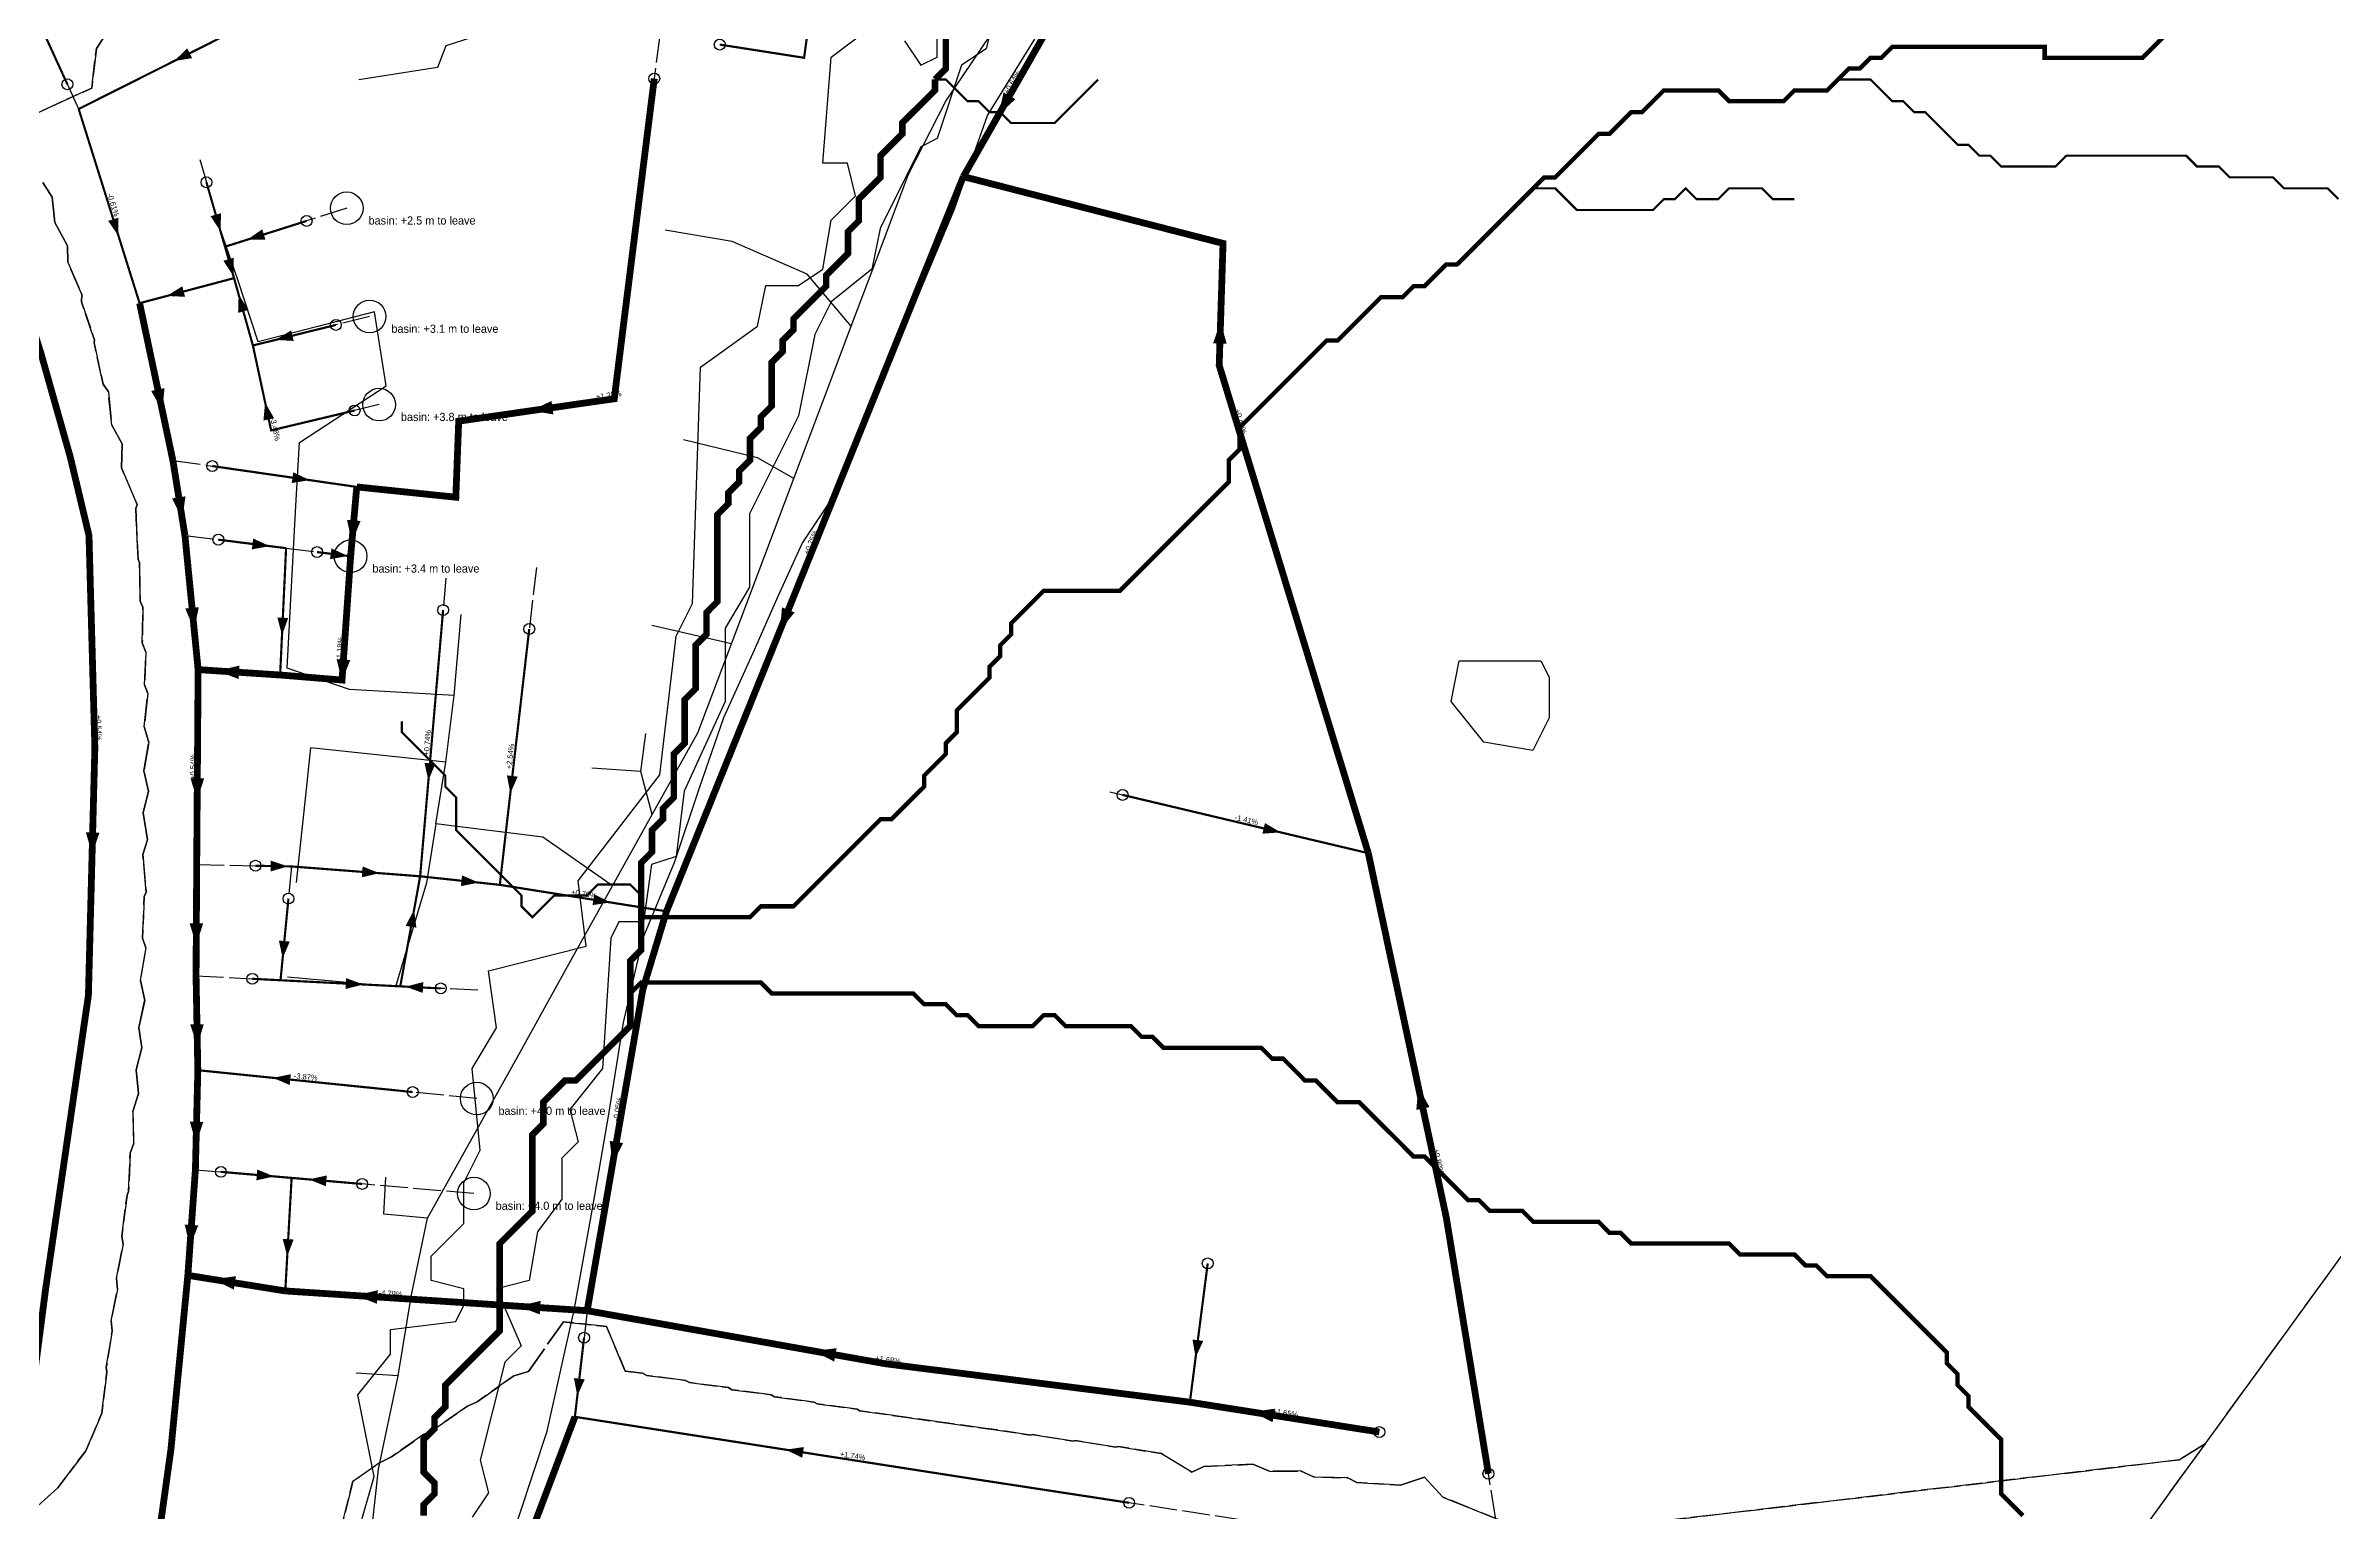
# Model space of a CAD drawing. Header units: metres. Extents: x 442821 to 452274, y 2561971 to 2571293.
# Drawn here: x 450445 to 451287, y 2567762 to 2568301 of the extents above; entities that cross this region are included whole.
import ezdxf
from ezdxf.enums import TextEntityAlignment as Align

# ---------------------------------------------------------------- set-up
doc = ezdxf.new("R2010")
doc.units = ezdxf.units.M
doc.header["$LTSCALE"] = 8
doc.linetypes.add('DASHDOT', pattern=[3.556, 2.54, -0.508, 0, -0.508])
doc.linetypes.add('DASHED', pattern=[1.524, 1.27, -0.254])
for name, color, linetype in [('A_ARROWS', 7, 'Continuous'), ('A_BASINS', 1, 'Continuous'), ('A_BRANCH', 7, 'Continuous'), ('A_BUILT_2006', 252, 'Continuous'), ('A_CATCHMENTS', 7, 'Continuous'), ('A_ENVELOPE', 3, 'Continuous'), ('A_GRADIENT', 8, 'Continuous'), ('A_HEAD_GAP', 8, 'Continuous'), ('A_HEADS', 8, 'Continuous'), ('A_LATERAL', 7, 'Continuous'), ('A_STREAMS', 5, 'Continuous'), ('A_SUBMAIN', 7, 'Continuous'), ('A_WADI', 4, 'Continuous')]:
    doc.layers.add(name, color=color, linetype=linetype)

msp = doc.modelspace()

# ---------------------------------------------------------------- linework, layer by layer
at = {"layer": 'A_ARROWS', "color": 2}
for points in [[(450492.23, 2568295.54), (450497.05, 2568300.2), (450498.84, 2568296.62)], [(450795.44, 2568275.82), (450797.23, 2568284.01), (450801.57, 2568281.53)], [(450471.78, 2568231.24), (450467.96, 2568236.75), (450471.77, 2568237.95)], [(450509.32, 2568232.89), (450505.63, 2568238.49), (450509.47, 2568239.59)], [(450519.13, 2568229.84), (450524.63, 2568233.68), (450525.83, 2568229.87)], [(450514.04, 2568216.48), (450510.35, 2568222.08), (450514.2, 2568223.19)], [(450489.57, 2568209.15), (450495.24, 2568212.73), (450496.27, 2568208.86)], [(450515.96, 2568209.65), (450519.61, 2568204.02), (450515.76, 2568202.94)], [(450529.53, 2568193), (450535.26, 2568196.48), (450536.22, 2568192.6)], [(450877.02, 2568199.67), (450879.27, 2568191.6), (450874.27, 2568191.75)], [(450487.91, 2568166.92), (450483.81, 2568174.23), (450488.7, 2568175.26)], [(450525.69, 2568170.02), (450529, 2568164.18), (450525.08, 2568163.34)], [(450623.42, 2568166.93), (450630.99, 2568170.54), (450631.7, 2568165.6)], [(450542.1, 2568141.41), (450535.48, 2568140.35), (450536.05, 2568144.31)], [(450495.23, 2568127.18), (450491.49, 2568134.68), (450496.43, 2568135.47)], [(450527.42, 2568117.14), (450520.82, 2568115.96), (450521.32, 2568119.93)], [(450557.6, 2568118.63), (450555.81, 2568126.82), (450560.79, 2568126.38)], [(450556.18, 2568113.53), (450549.58, 2568112.34), (450550.08, 2568116.31)], [(450499.61, 2568086.49), (450496.34, 2568094.2), (450501.32, 2568094.69)], [(450715.07, 2568086.28), (450715.75, 2568094.64), (450720.39, 2568092.76)], [(450531.9, 2568084.41), (450530.2, 2568090.9), (450534.2, 2568090.71)], [(450508.13, 2568071.26), (450516.28, 2568073.23), (450515.95, 2568068.25)], [(450553.94, 2568067.45), (450552, 2568075.6), (450556.99, 2568075.26)], [(450585.74, 2568030.89), (450584.29, 2568037.44), (450588.28, 2568037.1)], [(450500.71, 2568023.71), (450498.27, 2568031.72), (450503.27, 2568031.69)], [(450615.87, 2568026.24), (450614.61, 2568032.83), (450618.58, 2568032.37)], [(450899.11, 2568011.87), (450892.42, 2568011.4), (450893.34, 2568015.29)], [(450534.12, 2567999.37), (450527.68, 2567997.49), (450527.76, 2568001.49)], [(450567.78, 2567996.86), (450561.25, 2567995.36), (450561.55, 2567999.35)], [(450604.25, 2567993.4), (450597.68, 2567992.1), (450598.1, 2567996.07)], [(450652.72, 2567986.1), (450646.08, 2567985.13), (450646.71, 2567989.08)], [(450500.37, 2567970.46), (450497.91, 2567978.47), (450502.91, 2567978.44)], [(450580.49, 2567983.47), (450581.32, 2567976.81), (450577.38, 2567977.52)], [(450532.14, 2567965.53), (450530.77, 2567972.09), (450534.75, 2567971.7)], [(450561.77, 2567955.94), (450555.28, 2567954.27), (450555.48, 2567958.26)], [(450577.36, 2567955.14), (450583.85, 2567956.81), (450583.65, 2567952.82)], [(450500.79, 2567933.28), (450498.14, 2567941.23), (450503.13, 2567941.32)], [(450528.58, 2567921.59), (450535.15, 2567922.94), (450534.74, 2567918.96)], [(450949.76, 2567918.15), (450953.88, 2567910.85), (450948.99, 2567909.8)], [(450500.3, 2567897.46), (450497.99, 2567905.52), (450502.99, 2567905.39)], [(450653.5, 2567890.11), (450652.4, 2567898.42), (450657.33, 2567897.57)], [(450529.02, 2567885.34), (450522.47, 2567883.89), (450522.81, 2567887.88)], [(450541.83, 2567884.24), (450548.38, 2567885.69), (450548.04, 2567881.7)], [(450498.04, 2567859.52), (450496.11, 2567867.67), (450501.1, 2567867.32)], [(450533.82, 2567855.86), (450532.18, 2567862.36), (450536.17, 2567862.13)], [(450506.68, 2567847.45), (450514.97, 2567848.66), (450514.18, 2567843.72)], [(450559.01, 2567841.52), (450567.16, 2567843.5), (450566.83, 2567838.51)], [(450618.86, 2567837.6), (450627.01, 2567839.57), (450626.68, 2567834.58)], [(450867.85, 2567818.76), (450866.68, 2567825.36), (450870.65, 2567824.85)], [(450727.5, 2567821.12), (450735.82, 2567822.18), (450734.94, 2567817.26)], [(450888.66, 2567798.7), (450896.96, 2567799.92), (450896.18, 2567794.98)]]:
    msp.add_solid(points, dxfattribs=at)
at = {"layer": 'A_ARROWS', "color": 1}
msp.add_solid([(450462.07, 2568003.83), (450459.78, 2568011.89), (450464.78, 2568011.76)], dxfattribs=at)
at = {"layer": 'A_ARROWS', "color": 3}
for points in [[(450640.5, 2567804.59), (450639.25, 2567811.17), (450643.22, 2567810.71)], [(450717.16, 2567784.83), (450723.79, 2567785.82), (450723.17, 2567781.87)]]:
    msp.add_solid(points, dxfattribs=at)
at = {"layer": 'A_BASINS', "color": 1}
for centre in [(450555.72, 2568241.41), (450564.12, 2568201.6), (450567.62, 2568169.18), (450557.14, 2568113.41), (450603.49, 2567913.97), (450602.46, 2567879.04)]:
    msp.add_circle(centre, 6, dxfattribs=at)
at = {"layer": 'A_BRANCH', "color": 1, "const_width": 0.8}
msp.add_lwpolyline([(450452.98, 2568287), (450396.31, 2568410.9)], dxfattribs=at)
at = {"layer": 'A_BRANCH', "color": 2, "const_width": 0.8}
for points in [[(450692.87, 2568301.6), (450723.88, 2568296.75), (450734.87, 2568377.24)], [(450506.27, 2568146.59), (450559.39, 2568138.92)], [(450508.53, 2568119.52), (450533.41, 2568116.39)], [(450544.8, 2568114.96), (450557.14, 2568113.41)], [(450522.16, 2567999.6), (450535.43, 2567999.34)], [(450534.28, 2567987.53), (450531.36, 2567957.49)], [(450520.99, 2567958.02), (450531.36, 2567957.49)], [(450509.43, 2567887.02), (450535.44, 2567884.79)]]:
    msp.add_lwpolyline(points, dxfattribs=at)
at = {"layer": 'A_BRANCH', "color": 3, "const_width": 0.8}
for points in [[(450642.97, 2567826.01), (450639.61, 2567796.93)], [(450843.38, 2567765.31), (450786.26, 2567774.06), (450738.42, 2567781.52), (450639.61, 2567796.93)]]:
    msp.add_lwpolyline(points, dxfattribs=at)
at = {"layer": 'A_BUILT_2006', "color": 252}
for points in [[(450623.57, 2568311.14), (450592.12, 2568301.13)], [(450776, 2568280.83), (450795.58, 2568309.83)], [(450791.31, 2568275.57), (450810.12, 2568305.81)], [(450592.12, 2568301.13), (450589.04, 2568293.13)], [(450589.04, 2568293.13), (450560.12, 2568288.65)], [(450762.31, 2568254), (450776, 2568280.83)], [(450779.04, 2568240.77), (450791.31, 2568275.57)], [(450751.82, 2568226.06), (450762.31, 2568254)], [(450515.65, 2568215.05), (450507.94, 2568237.39)], [(450766.29, 2568210.45), (450779.04, 2568240.77)], [(450697.48, 2568229.16), (450672.84, 2568233.37)], [(450724.97, 2568217.15), (450697.48, 2568229.16)], [(450741.23, 2568197.99), (450751.82, 2568226.06)], [(450523.15, 2568192.25), (450515.65, 2568215.05)], [(450741.23, 2568197.99), (450724.97, 2568217.15)], [(450749.87, 2568171.39), (450766.29, 2568210.45)], [(450544.55, 2568197.8), (450523.15, 2568192.25)], [(450565.96, 2568203.36), (450544.55, 2568197.8)], [(450570.23, 2568176.09), (450565.96, 2568203.36)], [(450730.64, 2568169.92), (450741.23, 2568197.99)], [(450538.38, 2568155.25), (450570.23, 2568176.09)], [(450720.07, 2568142.05), (450730.64, 2568169.92)], [(450734.74, 2568135.4), (450749.87, 2568171.39)], [(450537.05, 2568132.01), (450538.38, 2568155.25)], [(450706.76, 2568149.63), (450679.52, 2568156.18)], [(450720.07, 2568142.05), (450706.76, 2568149.63)], [(450709.39, 2568113.73), (450720.07, 2568142.05)], [(450535.34, 2568102.22), (450537.05, 2568132.01)], [(450723.18, 2568118.11), (450734.74, 2568135.4)], [(450697.13, 2568081.24), (450709.39, 2568113.73)], [(450714.36, 2568098.73), (450723.18, 2568118.11)], [(450533.86, 2568072.26), (450535.34, 2568102.22)], [(450705.12, 2568077.95), (450714.36, 2568098.73)], [(450595.16, 2568062.17), (450597.82, 2568092.06)], [(450697.13, 2568081.24), (450667.9, 2568087.95)], [(450684.77, 2568048.49), (450697.13, 2568081.24)], [(450694.32, 2568054.14), (450705.12, 2568077.95)], [(450556.73, 2568064.45), (450533.86, 2568072.26)], [(450595.16, 2568062.17), (450556.73, 2568064.45)], [(450592.09, 2568037.64), (450595.16, 2568062.17)], [(450685.43, 2568028.23), (450694.32, 2568054.14)], [(450663.82, 2568034.27), (450665.71, 2568048.21)], [(450668.07, 2568018.49), (450684.77, 2568048.49)], [(450542.37, 2568042.98), (450540.25, 2568023.09)], [(450567.87, 2568040.24), (450542.37, 2568042.98)], [(450592.09, 2568037.64), (450567.87, 2568040.24)], [(450588.44, 2568015.04), (450592.09, 2568037.64)], [(450663.82, 2568034.27), (450645.86, 2568035.52)], [(450668.07, 2568018.49), (450663.82, 2568034.27)], [(450676.32, 2568001.2), (450685.43, 2568028.23)], [(450540.25, 2568023.09), (450537.08, 2567993.39)], [(450653.48, 2567992.27), (450668.07, 2568018.49)], [(450588.44, 2568015.04), (450584.99, 2567993.32)], [(450627.84, 2568010.15), (450588.44, 2568015.04)], [(450653.48, 2567992.27), (450627.84, 2568010.15)], [(450584.99, 2567993.32), (450573.69, 2567955.08)], [(450664.7, 2567973.08), (450676.32, 2568001.2)], [(450638.89, 2567966.06), (450653.48, 2567992.27)], [(450657.48, 2567941.91), (450664.7, 2567973.08)], [(450619.43, 2567931.09), (450638.89, 2567966.06)], [(450573.69, 2567955.08), (450533.93, 2567958.57)], [(450652.03, 2567908.25), (450657.48, 2567941.91)], [(450602.41, 2567900.51), (450619.43, 2567931.09)], [(450585.4, 2567869.94), (450602.41, 2567900.51)], [(450646.21, 2567874.14), (450652.03, 2567908.25)], [(450569.32, 2567871.47), (450570.08, 2567885.12)], [(450585.4, 2567869.94), (450569.32, 2567871.47)], [(450579.55, 2567841.81), (450585.4, 2567869.94)], [(450639.43, 2567836.82), (450646.21, 2567874.14)], [(450574.65, 2567812), (450579.55, 2567841.81)], [(450629.43, 2567791.63), (450639.43, 2567836.82)], [(450574.65, 2567812), (450559.16, 2567813)], [(450567.33, 2567777.62), (450574.65, 2567812)], [(450614.05, 2567745.25), (450629.43, 2567791.63)], [(450563.62, 2567743.16), (450567.33, 2567777.62)]]:
    msp.add_lwpolyline(points, dxfattribs=at)
at = {"layer": 'A_CATCHMENTS', "color": 2, "linetype": 'DASHED'}
for points in [[(451933.14, 2568743.69), (451239.01, 2567787.03), (451229.54, 2567781.12), (450993.74, 2567753.21), (450958.79, 2567767.43), (450952.06, 2567774.76), (450943.14, 2567771.75), (450927.11, 2567772.8), (450923.83, 2567774.47), (450911.19, 2567774.8), (450906.37, 2567777.01), (450895.27, 2567776.87), (450888.91, 2567779.47), (450870.92, 2567778.61), (450866.46, 2567776.62), (450855.27, 2567783.38), (450839.46, 2567786), (450838.49, 2567785.78), (450823.59, 2567788.19), (450822.78, 2567788), (450807.73, 2567790.38), (450807.08, 2567790.22), (450791.86, 2567792.57), (450791.39, 2567792.45), (450775.99, 2567794.76), (450775.72, 2567794.69), (450760.13, 2567796.97), (450760.02, 2567796.94), (450744.31, 2567799.16), (450743.45, 2567799.69), (450728.66, 2567801.73), (450727.62, 2567802.36), (450713.01, 2567804.32), (450711.82, 2567805.02), (450697.36, 2567806.9), (450696.03, 2567807.68), (450681.71, 2567809.49), (450680.24, 2567810.34), (450666.06, 2567812.08), (450664.44, 2567813), (450658.1, 2567813.75), (450651.22, 2567830.09), (450635.38, 2567831.92), (450622.55, 2567813.63), (450617.1, 2567811.95), (450603.71, 2567802.44), (450600.14, 2567800.9), (450587.91, 2567792.34), (450583.94, 2567790.41), (450572.13, 2567782.22), (450567.74, 2567779.95), (450557.98, 2567773.21), (450557.6, 2567771.72), (450557.59, 2567771.64), (450553.92, 2567756.96)], [(450436.61, 2568274.02), (450461.93, 2568285.6), (450463.68, 2568300.22), (450468.32, 2568307.29)], [(450442.09, 2567764.16), (450449.42, 2567770.75), (450459.78, 2567784.47), (450465.67, 2567798.25), (450467.55, 2567813.43), (450467.3, 2567815.01), (450469.51, 2567828.61), (450469.05, 2567832.18), (450471.39, 2567843.79), (450470.99, 2567847.98), (450473.54, 2567860.42), (450473.04, 2567863.21), (450474.91, 2567878.47), (450475.52, 2567879.81), (450476.04, 2567893.84), (450477.4, 2567897.53), (450477.08, 2567909.22), (450479.14, 2567915.79), (450478.29, 2567924.57), (450480.35, 2567932.69), (450479.23, 2567939.97), (450481.42, 2567950.05), (450479.83, 2567957.42), (450481.89, 2567969.42), (450480.64, 2567972.99), (450481.28, 2567988.34), (450481.97, 2567989.9), (450480.72, 2568003.73), (450482.39, 2568009.12), (450480.82, 2568019.1), (450482.76, 2568027.04), (450481.08, 2568034.47), (450482.96, 2568044.97), (450481.24, 2568050.79), (450482.57, 2568062.9), (450481.39, 2568066.19), (450481.89, 2568078.15), (450480.54, 2568081.54), (450480.72, 2568094.64), (450479.73, 2568096.9), (450479.51, 2568111.13), (450478.96, 2568112.25), (450478.1, 2568130.98), (450478.59, 2568132.4), (450472.92, 2568145.94), (450473.08, 2568154.8), (450469.3, 2568161.62), (450468.07, 2568173.87), (450466.12, 2568176.71), (450462.79, 2568191.96), (450462.94, 2568192.92), (450458.2, 2568207.01), (450458.32, 2568209.64), (450453.18, 2568221.54), (450452.99, 2568227.58), (450448.43, 2568236.16), (450447.41, 2568245.44), (450443.95, 2568250.86)]]:
    msp.add_lwpolyline(points, dxfattribs=at)
at = {"layer": 'A_CATCHMENTS', "color": 1, "linetype": 'DASHED'}
for points in [[(450468.32, 2568307.29), (450463.68, 2568300.22), (450461.93, 2568285.6), (450436.61, 2568274.02)], [(450443.95, 2568250.86), (450447.41, 2568245.44), (450448.43, 2568236.16), (450452.99, 2568227.58), (450453.18, 2568221.54), (450458.32, 2568209.64), (450458.2, 2568207.01), (450462.94, 2568192.92), (450462.79, 2568191.96), (450466.12, 2568176.71), (450468.07, 2568173.87), (450469.3, 2568161.62), (450473.08, 2568154.8), (450472.92, 2568145.94), (450478.59, 2568132.4), (450478.1, 2568130.98), (450478.96, 2568112.25), (450479.51, 2568111.13), (450479.73, 2568096.9), (450480.72, 2568094.64), (450480.54, 2568081.54), (450481.89, 2568078.15), (450481.39, 2568066.19), (450482.57, 2568062.9), (450481.24, 2568050.79), (450482.96, 2568044.97), (450481.08, 2568034.47), (450482.76, 2568027.04), (450480.82, 2568019.1), (450482.39, 2568009.12), (450480.72, 2568003.73), (450481.97, 2567989.9), (450481.28, 2567988.34), (450480.64, 2567972.99), (450481.89, 2567969.42), (450479.83, 2567957.42), (450481.42, 2567950.05), (450479.23, 2567939.97), (450480.35, 2567932.69), (450478.29, 2567924.57), (450479.14, 2567915.79), (450477.08, 2567909.22), (450477.4, 2567897.53), (450476.04, 2567893.84), (450475.52, 2567879.81), (450474.91, 2567878.47), (450473.04, 2567863.21), (450473.54, 2567860.42), (450470.99, 2567847.98), (450471.39, 2567843.79), (450469.05, 2567832.18), (450469.51, 2567828.61), (450467.3, 2567815.01), (450467.55, 2567813.43), (450465.67, 2567798.25), (450459.78, 2567784.47), (450449.42, 2567770.75), (450442.09, 2567764.16)], [(450993.74, 2567753.21), (451229.54, 2567781.12), (451239.01, 2567787.03), (451207.65, 2567743.81)]]:
    msp.add_lwpolyline(points, dxfattribs=at)
at = {"layer": 'A_CATCHMENTS', "color": 3, "linetype": 'DASHED'}
msp.add_lwpolyline([(450553.92, 2567756.96), (450557.59, 2567771.64), (450557.6, 2567771.72), (450557.98, 2567773.21), (450567.74, 2567779.95), (450572.13, 2567782.22), (450583.94, 2567790.41), (450587.91, 2567792.34), (450600.14, 2567800.9), (450603.71, 2567802.44), (450617.1, 2567811.95), (450622.55, 2567813.63), (450635.38, 2567831.92), (450651.22, 2567830.09), (450658.1, 2567813.75), (450664.44, 2567813), (450666.06, 2567812.08), (450680.24, 2567810.34), (450681.71, 2567809.49), (450696.03, 2567807.68), (450697.36, 2567806.9), (450711.82, 2567805.02), (450713.01, 2567804.32), (450727.62, 2567802.36), (450728.66, 2567801.73), (450743.45, 2567799.69), (450744.31, 2567799.16), (450760.02, 2567796.94), (450760.13, 2567796.97), (450775.72, 2567794.69), (450775.99, 2567794.76), (450791.39, 2567792.45), (450791.86, 2567792.57), (450807.08, 2567790.22), (450807.73, 2567790.38), (450822.78, 2567788), (450823.59, 2567788.19), (450838.49, 2567785.78), (450839.46, 2567786), (450855.27, 2567783.38), (450866.46, 2567776.62), (450870.92, 2567778.61), (450888.91, 2567779.47), (450895.27, 2567776.87), (450906.37, 2567777.01), (450911.19, 2567774.8), (450923.83, 2567774.47), (450927.11, 2567772.8), (450943.14, 2567771.75), (450952.06, 2567774.76), (450958.79, 2567767.43), (450993.74, 2567753.21)], dxfattribs=at)
at = {"layer": 'A_ENVELOPE', "color": 3}
msp.add_lwpolyline([(451933.14, 2568743.69), (451207.65, 2567743.81), (451463.44, 2566793.35)], dxfattribs=at)
at = {"layer": 'A_HEAD_GAP', "color": 8, "linetype": 'DASHED'}
for points in [[(450670.78, 2568305.06), (450668.79, 2568289.12)], [(450457.14, 2568277.91), (450452.98, 2568287)], [(450501.72, 2568259.3), (450504.12, 2568250.95)], [(450555.72, 2568241.41), (450540.94, 2568236.74)], [(450564.12, 2568201.6), (450551.72, 2568198.51)], [(450567.62, 2568169.18), (450558.59, 2568167.03)], [(450491.77, 2568148.69), (450506.27, 2568146.59)], [(450496.21, 2568121.07), (450508.53, 2568119.52)], [(450533.41, 2568116.39), (450544.8, 2568114.96)], [(450592.16, 2568105.37), (450591.15, 2568093.62)], [(450625.43, 2568109.33), (450622.82, 2568086.68)], [(450836.26, 2568026.78), (450841.01, 2568025.65)], [(450500.54, 2568000.02), (450522.16, 2567999.6)], [(450535.43, 2567999.34), (450534.28, 2567987.53)], [(450500.3, 2567959.08), (450520.99, 2567958.02)], [(450603.91, 2567953.78), (450590.3, 2567954.48)], [(450603.49, 2567913.97), (450579.97, 2567916.37)], [(450500.06, 2567887.82), (450509.43, 2567887.02)], [(450602.46, 2567879.04), (450561.38, 2567882.57)], [(450644.12, 2567835.95), (450642.97, 2567826.01)], [(450980.13, 2567747.85), (450975.51, 2567775.98)], [(450885.1, 2567758.92), (450843.38, 2567765.31)]]:
    msp.add_lwpolyline(points, dxfattribs=at)
at = {"layer": 'A_HEADS', "color": 2}
for centre in [(450692.87, 2568301.6), (450668.79, 2568289.12), (450504.12, 2568250.95), (450540.94, 2568236.74), (450551.72, 2568198.51), (450558.59, 2568167.03), (450506.27, 2568146.59), (450508.53, 2568119.52), (450544.8, 2568114.96), (450591.15, 2568093.62), (450622.82, 2568086.68), (450841.01, 2568025.65), (450522.16, 2567999.6), (450534.28, 2567987.53), (450520.99, 2567958.02), (450590.3, 2567954.48), (450579.97, 2567916.37), (450509.43, 2567887.02), (450561.38, 2567882.57), (450872.3, 2567853.34), (450935.41, 2567791.33), (450975.51, 2567775.98)]:
    msp.add_circle(centre, 2, dxfattribs=at)
at = {"layer": 'A_HEADS', "color": 1}
msp.add_circle((450452.98, 2568287), 2, dxfattribs=at)
at = {"layer": 'A_HEADS', "color": 3}
for centre in [(450642.97, 2567826.01), (450843.38, 2567765.31)]:
    msp.add_circle(centre, 2, dxfattribs=at)
at = {"layer": 'A_LATERAL', "color": 2, "linetype": 'DASHED', "const_width": 0.8}
for points in [[(450553.79, 2568326.47), (450457.14, 2568277.91)], [(450510.94, 2568227.26), (450514.27, 2568215.71)], [(450521.2, 2568190.93), (450514.27, 2568215.71)], [(450575.39, 2567955.24), (450582.7, 2567995.72)], [(450535.44, 2567884.79), (450533.11, 2567843.22)]]:
    msp.add_lwpolyline(points, dxfattribs=at)
at = {"layer": 'A_LATERAL', "color": 2, "linetype": 'DASHDOT', "const_width": 0.8}
for points in [[(450457.14, 2568277.91), (450479.54, 2568206.49)], [(450540.94, 2568236.74), (450510.94, 2568227.26)], [(450514.27, 2568215.71), (450479.54, 2568206.49)], [(450551.72, 2568198.51), (450521.2, 2568190.93)], [(450558.59, 2568167.03), (450527.91, 2568159.71), (450521.2, 2568190.93)], [(450841.01, 2568025.65), (450931.35, 2568004.22)], [(450590.3, 2567954.48), (450575.39, 2567955.24)], [(450579.97, 2567916.37), (450500.95, 2567924.41)], [(450561.38, 2567882.57), (450535.44, 2567884.79)], [(450872.3, 2567853.34), (450865.73, 2567802.31)]]:
    msp.add_lwpolyline(points, dxfattribs=at)
at = {"layer": 'A_LATERAL', "color": 2, "const_width": 0.8}
for points in [[(450504.12, 2568250.95), (450510.94, 2568227.26)], [(450533.41, 2568116.39), (450531.21, 2568069.75)], [(450591.15, 2568093.62), (450582.7, 2567995.72)], [(450622.82, 2568086.68), (450611.99, 2567992.57)], [(450535.43, 2567999.34), (450582.7, 2567995.72)], [(450582.7, 2567995.72), (450611.99, 2567992.57)], [(450611.99, 2567992.57), (450673.28, 2567982.83)], [(450531.36, 2567957.49), (450575.39, 2567955.24)]]:
    msp.add_lwpolyline(points, dxfattribs=at)
at = {"layer": 'A_STREAMS', "color": 5}
for points, const_width in [([(450776, 2568304.78), (450776, 2568300.78), (450776, 2568296.78), (450776, 2568292.77), (450772, 2568288.77)], 2.4), ([(451224.06, 2568304.78), (451220.06, 2568300.78), (451216.06, 2568296.78), (451212.06, 2568296.78), (451208.06, 2568296.78), (451204.06, 2568296.78), (451200.05, 2568296.78), (451196.05, 2568296.78), (451192.05, 2568296.78), (451188.05, 2568296.78), (451184.05, 2568296.78), (451180.05, 2568296.78), (451180.05, 2568300.78), (451176.05, 2568300.78), (451172.05, 2568300.78), (451168.05, 2568300.78), (451164.05, 2568300.78), (451160.05, 2568300.78), (451156.05, 2568300.78), (451152.05, 2568300.78), (451148.05, 2568300.78), (451144.05, 2568300.78), (451140.05, 2568300.78), (451136.05, 2568300.78), (451132.05, 2568300.78), (451128.04, 2568300.78), (451124.04, 2568300.78), (451120.04, 2568296.78), (451116.04, 2568296.78), (451112.04, 2568292.77), (451108.04, 2568292.77), (451104.04, 2568288.77)], 1.6), ([(450772, 2568288.77), (450772, 2568284.77), (450768, 2568280.77), (450763.99, 2568276.77), (450759.99, 2568272.77), (450759.99, 2568268.77), (450755.99, 2568264.76), (450751.99, 2568260.76), (450751.99, 2568256.76), (450751.99, 2568252.76), (450747.99, 2568248.76), (450743.99, 2568244.76), (450743.99, 2568240.76), (450743.99, 2568236.75), (450739.99, 2568232.75), (450739.99, 2568228.75), (450739.99, 2568224.75), (450735.99, 2568220.75), (450731.99, 2568216.75), (450731.99, 2568212.75), (450727.99, 2568208.74), (450723.99, 2568204.74), (450719.99, 2568200.74), (450719.99, 2568196.74), (450715.99, 2568192.74), (450715.99, 2568188.74), (450711.99, 2568184.74), (450711.99, 2568180.74), (450711.99, 2568176.73), (450711.99, 2568172.73), (450711.99, 2568168.73), (450707.99, 2568164.73), (450707.99, 2568160.73), (450703.99, 2568156.73), (450703.99, 2568152.73), (450703.99, 2568148.72), (450699.99, 2568144.72), (450699.99, 2568140.72), (450695.99, 2568136.72), (450695.99, 2568132.72), (450691.98, 2568128.72), (450691.98, 2568124.72), (450691.98, 2568120.71), (450691.98, 2568116.71), (450691.98, 2568112.71), (450691.98, 2568108.71), (450691.98, 2568104.71), (450691.98, 2568100.71), (450691.98, 2568096.71), (450687.98, 2568092.7), (450687.98, 2568088.7), (450687.98, 2568084.7), (450683.98, 2568080.7), (450683.98, 2568076.7), (450683.98, 2568072.7), (450683.98, 2568068.7), (450683.98, 2568064.69), (450679.98, 2568060.69), (450679.98, 2568056.69), (450679.98, 2568052.69), (450679.98, 2568048.69), (450679.98, 2568044.69), (450675.98, 2568040.69), (450675.98, 2568036.68), (450675.98, 2568032.68), (450675.98, 2568028.68), (450675.98, 2568024.68), (450671.98, 2568020.68), (450671.98, 2568016.68), (450667.98, 2568012.68), (450667.98, 2568008.68), (450667.98, 2568004.67), (450663.98, 2568000.67), (450663.98, 2567996.67), (450663.98, 2567992.67), (450663.98, 2567988.67)], 2.4), ([(450832, 2568288.77), (450828, 2568284.77), (450824, 2568280.77), (450820, 2568276.77), (450816, 2568272.77), (450812, 2568272.77), (450808, 2568272.77), (450804, 2568272.77), (450800, 2568272.77), (450796, 2568276.77), (450792, 2568276.77), (450788, 2568280.77), (450784, 2568280.77), (450780, 2568284.77), (450776, 2568288.77), (450772, 2568288.77)], 0.8), ([(451104.04, 2568288.77), (451100.04, 2568284.77), (451096.04, 2568284.77), (451092.04, 2568284.77), (451088.04, 2568284.77), (451084.04, 2568280.77), (451080.04, 2568280.77), (451076.04, 2568280.77), (451072.04, 2568280.77), (451068.04, 2568280.77), (451064.04, 2568280.77), (451060.04, 2568284.77), (451056.04, 2568284.77), (451052.03, 2568284.77), (451048.03, 2568284.77), (451044.03, 2568284.77), (451040.03, 2568284.77), (451036.03, 2568280.77), (451032.03, 2568276.77), (451028.03, 2568276.77), (451024.03, 2568272.77), (451020.03, 2568268.77), (451016.03, 2568268.77), (451012.03, 2568264.76), (451008.03, 2568260.76), (451004.03, 2568256.76), (451000.03, 2568252.76), (450996.03, 2568252.76), (450992.03, 2568248.76)], 1.6), ([(451288.07, 2568244.76), (451284.07, 2568248.76), (451280.07, 2568248.76), (451276.07, 2568248.76), (451272.06, 2568248.76), (451268.06, 2568248.76), (451264.06, 2568252.76), (451260.06, 2568252.76), (451256.06, 2568252.76), (451252.06, 2568252.76), (451248.06, 2568252.76), (451244.06, 2568256.76), (451240.06, 2568256.76), (451236.06, 2568256.76), (451232.06, 2568260.76), (451228.06, 2568260.76), (451224.06, 2568260.76), (451220.06, 2568260.76), (451216.06, 2568260.76), (451212.06, 2568260.76), (451208.06, 2568260.76), (451204.06, 2568260.76), (451200.05, 2568260.76), (451196.05, 2568260.76), (451192.05, 2568260.76), (451188.05, 2568260.76), (451184.05, 2568256.76), (451180.05, 2568256.76), (451176.05, 2568256.76), (451172.05, 2568256.76), (451168.05, 2568256.76), (451164.05, 2568256.76), (451160.05, 2568260.76), (451156.05, 2568260.76), (451152.05, 2568264.76), (451148.05, 2568264.76), (451144.05, 2568268.77), (451140.05, 2568272.77), (451136.05, 2568276.77), (451132.05, 2568276.77), (451128.04, 2568280.77), (451124.04, 2568280.77), (451120.04, 2568284.77), (451116.04, 2568288.77), (451112.04, 2568288.77), (451108.04, 2568288.77), (451104.04, 2568288.77)], 0.8), ([(450992.03, 2568248.76), (450988.03, 2568244.76), (450984.03, 2568240.76), (450980.02, 2568236.75), (450976.02, 2568232.75), (450972.02, 2568228.75), (450968.02, 2568224.75), (450964.02, 2568220.75), (450960.02, 2568220.75), (450956.02, 2568216.75), (450952.02, 2568212.75), (450948.02, 2568212.75), (450944.02, 2568208.74), (450940.02, 2568208.74), (450936.02, 2568208.74), (450932.02, 2568204.74), (450928.02, 2568200.74), (450924.02, 2568196.74), (450920.02, 2568192.74), (450916.02, 2568192.74), (450912.02, 2568188.74), (450908.01, 2568184.74), (450904.01, 2568180.74), (450900.01, 2568176.73), (450896.01, 2568172.73), (450892.01, 2568168.73), (450888.01, 2568164.73), (450884.01, 2568160.73), (450884.01, 2568156.73), (450884.01, 2568152.73), (450880.01, 2568148.72), (450880.01, 2568144.72), (450880.01, 2568140.72), (450876.01, 2568136.72), (450872.01, 2568132.72), (450868.01, 2568128.72), (450864.01, 2568124.72), (450860.01, 2568120.71), (450856.01, 2568116.71), (450852.01, 2568112.71), (450848.01, 2568108.71), (450844.01, 2568104.71), (450840.01, 2568100.71), (450836, 2568100.71), (450832, 2568100.71), (450828, 2568100.71), (450824, 2568100.71), (450820, 2568100.71), (450816, 2568100.71), (450812, 2568100.71), (450808, 2568096.71), (450804, 2568092.7), (450800, 2568088.7), (450800, 2568084.7), (450796, 2568080.7), (450796, 2568076.7), (450792, 2568072.7), (450792, 2568068.7), (450788, 2568064.69), (450784, 2568060.69), (450780, 2568056.69), (450780, 2568052.69), (450780, 2568048.69), (450776, 2568044.69), (450776, 2568040.69), (450772, 2568036.68), (450768, 2568032.68), (450768, 2568028.68), (450763.99, 2568024.68), (450759.99, 2568020.68), (450755.99, 2568016.68), (450751.99, 2568016.68), (450747.99, 2568012.68), (450743.99, 2568008.68), (450739.99, 2568004.67), (450735.99, 2568000.67), (450731.99, 2567996.67), (450727.99, 2567992.67), (450723.99, 2567988.67), (450719.99, 2567984.67), (450715.99, 2567984.67), (450711.99, 2567984.67), (450707.99, 2567984.67), (450703.99, 2567980.67), (450699.99, 2567980.67), (450695.99, 2567980.67), (450691.98, 2567980.67), (450687.98, 2567980.67), (450683.98, 2567980.67), (450679.98, 2567980.67), (450675.98, 2567980.67), (450671.98, 2567980.67), (450667.98, 2567980.67), (450663.98, 2567980.67)], 1.6), ([(451088.04, 2568244.76), (451084.04, 2568244.76), (451080.04, 2568244.76), (451076.04, 2568248.76), (451072.04, 2568248.76), (451068.04, 2568248.76), (451064.04, 2568248.76), (451060.04, 2568244.76), (451056.04, 2568244.76), (451052.03, 2568244.76), (451048.03, 2568248.76), (451044.03, 2568244.76), (451040.03, 2568244.76), (451036.03, 2568240.76), (451032.03, 2568240.76), (451028.03, 2568240.76), (451024.03, 2568240.76), (451020.03, 2568240.76), (451016.03, 2568240.76), (451012.03, 2568240.76), (451008.03, 2568240.76), (451004.03, 2568244.76), (451000.03, 2568248.76), (450996.03, 2568248.76), (450992.03, 2568248.76)], 0.8), ([(450575.97, 2568052.69), (450575.97, 2568048.69), (450579.97, 2568044.69), (450583.97, 2568040.69), (450587.97, 2568036.68), (450591.97, 2568032.68), (450591.97, 2568028.68), (450595.97, 2568024.68), (450595.97, 2568020.68), (450595.97, 2568016.68), (450595.97, 2568012.68), (450599.97, 2568008.68), (450603.97, 2568004.67), (450607.97, 2568000.67), (450611.97, 2567996.67), (450615.97, 2567992.67), (450619.97, 2567988.67), (450619.97, 2567984.67), (450623.98, 2567980.67), (450627.98, 2567984.67), (450631.98, 2567988.67), (450635.98, 2567988.67), (450639.98, 2567988.67), (450643.98, 2567988.67), (450647.98, 2567992.67), (450651.98, 2567992.67), (450655.98, 2567992.67), (450659.98, 2567992.67), (450663.98, 2567988.67)], 0.8), ([(450663.98, 2567988.67), (450663.98, 2567984.67), (450663.98, 2567980.67)], 2.4), ([(450663.98, 2567980.67), (450663.98, 2567976.66), (450663.98, 2567972.66), (450663.98, 2567968.66), (450659.98, 2567964.66), (450659.98, 2567960.66), (450659.98, 2567956.66), (450659.98, 2567952.66)], 2.4), ([(450659.98, 2567952.66), (450659.98, 2567948.65), (450659.98, 2567944.65), (450659.98, 2567940.65), (450655.98, 2567936.65), (450651.98, 2567932.65), (450647.98, 2567928.65), (450643.98, 2567924.65), (450639.98, 2567920.64), (450635.98, 2567920.64), (450631.98, 2567916.64), (450627.98, 2567912.64), (450627.98, 2567908.64), (450627.98, 2567904.64), (450623.98, 2567900.64), (450623.98, 2567896.64), (450623.98, 2567892.63), (450623.98, 2567888.63), (450623.98, 2567884.63), (450623.98, 2567880.63), (450623.98, 2567876.63), (450623.98, 2567872.63), (450619.97, 2567868.63), (450615.97, 2567864.62), (450611.97, 2567860.62), (450611.97, 2567856.62), (450611.97, 2567852.62), (450611.97, 2567848.62), (450611.97, 2567844.62), (450611.97, 2567840.62), (450611.97, 2567836.62), (450611.97, 2567832.61), (450611.97, 2567828.61), (450607.97, 2567824.61), (450603.97, 2567820.61), (450599.97, 2567816.61), (450595.97, 2567812.61), (450591.97, 2567808.61), (450591.97, 2567804.6), (450591.97, 2567800.6), (450587.97, 2567796.6), (450587.97, 2567792.6), (450583.97, 2567788.6), (450583.97, 2567784.6), (450583.97, 2567780.6), (450583.97, 2567776.59), (450587.97, 2567772.59), (450587.97, 2567768.59), (450583.97, 2567764.59), (450583.97, 2567760.59)], 2.4), ([(451172.05, 2567760.59), (451168.05, 2567764.59), (451164.05, 2567768.59), (451164.05, 2567772.59), (451164.05, 2567776.59), (451164.05, 2567780.6), (451164.05, 2567784.6), (451164.05, 2567788.6), (451160.05, 2567792.6), (451156.05, 2567796.6), (451152.05, 2567800.6), (451152.05, 2567804.6), (451148.05, 2567808.61), (451148.05, 2567812.61), (451144.05, 2567816.61), (451144.05, 2567820.61), (451140.05, 2567824.61), (451136.05, 2567828.61), (451132.05, 2567832.61), (451128.04, 2567836.62), (451124.04, 2567840.62), (451120.04, 2567844.62), (451116.04, 2567848.62), (451112.04, 2567848.62), (451108.04, 2567848.62), (451104.04, 2567848.62), (451100.04, 2567848.62), (451096.04, 2567852.62), (451092.04, 2567852.62), (451088.04, 2567856.62), (451084.04, 2567856.62), (451080.04, 2567856.62), (451076.04, 2567856.62), (451072.04, 2567856.62), (451068.04, 2567856.62), (451064.04, 2567860.62), (451060.04, 2567860.62), (451056.04, 2567860.62), (451052.03, 2567860.62), (451048.03, 2567860.62), (451044.03, 2567860.62), (451040.03, 2567860.62), (451036.03, 2567860.62), (451032.03, 2567860.62), (451028.03, 2567860.62), (451024.03, 2567864.62), (451020.03, 2567864.62), (451016.03, 2567868.63), (451012.03, 2567868.63), (451008.03, 2567868.63), (451004.03, 2567868.63), (451000.03, 2567868.63), (450996.03, 2567868.63), (450992.03, 2567868.63), (450988.03, 2567872.63), (450984.03, 2567872.63), (450980.02, 2567872.63), (450976.02, 2567872.63), (450972.02, 2567876.63), (450968.02, 2567876.63), (450964.02, 2567880.63), (450960.02, 2567884.63), (450956.02, 2567888.63), (450952.02, 2567892.63), (450948.02, 2567892.63), (450944.02, 2567896.64), (450940.02, 2567900.64), (450936.02, 2567904.64), (450932.02, 2567908.64), (450928.02, 2567912.64), (450924.02, 2567912.64), (450920.02, 2567912.64), (450916.02, 2567916.64), (450912.02, 2567920.64), (450908.01, 2567920.64), (450904.01, 2567924.65), (450900.01, 2567928.65), (450896.01, 2567928.65), (450892.01, 2567932.65), (450888.01, 2567932.65), (450884.01, 2567932.65), (450880.01, 2567932.65), (450876.01, 2567932.65), (450872.01, 2567932.65), (450868.01, 2567932.65), (450864.01, 2567932.65), (450860.01, 2567932.65), (450856.01, 2567932.65), (450852.01, 2567936.65), (450848.01, 2567936.65), (450844.01, 2567940.65), (450840.01, 2567940.65), (450836, 2567940.65), (450832, 2567940.65), (450828, 2567940.65), (450824, 2567940.65), (450820, 2567940.65), (450816, 2567944.65), (450812, 2567944.65), (450808, 2567940.65), (450804, 2567940.65), (450800, 2567940.65), (450796, 2567940.65), (450792, 2567940.65), (450788, 2567940.65), (450784, 2567944.65), (450780, 2567944.65), (450776, 2567948.65), (450772, 2567948.65), (450768, 2567948.65), (450763.99, 2567952.66), (450759.99, 2567952.66), (450755.99, 2567952.66), (450751.99, 2567952.66), (450747.99, 2567952.66), (450743.99, 2567952.66), (450739.99, 2567952.66), (450735.99, 2567952.66), (450731.99, 2567952.66), (450727.99, 2567952.66), (450723.99, 2567952.66), (450719.99, 2567952.66), (450715.99, 2567952.66), (450711.99, 2567952.66), (450707.99, 2567956.66), (450703.99, 2567956.66), (450699.99, 2567956.66), (450695.99, 2567956.66), (450691.98, 2567956.66), (450687.98, 2567956.66), (450683.98, 2567956.66), (450679.98, 2567956.66), (450675.98, 2567956.66), (450671.98, 2567956.66), (450667.98, 2567956.66), (450663.98, 2567956.66), (450659.98, 2567952.66)], 1.6)]:
    msp.add_lwpolyline(points, dxfattribs=dict(at, const_width=const_width))
at = {"layer": 'A_SUBMAIN', "color": 2, "const_width": 2.5}
for points in [[(450821.13, 2568320.83), (450782.44, 2568253.05)], [(450668.79, 2568289.12), (450654.08, 2568171.34), (450596.88, 2568163.11), (450595.82, 2568135.13), (450559.39, 2568138.92)], [(450782.44, 2568253.05), (450727.86, 2568117.94), (450673.28, 2567982.83)], [(450479.54, 2568206.49), (450491.77, 2568148.69)], [(450491.77, 2568148.69), (450496.21, 2568121.07)], [(450559.39, 2568138.92), (450557.14, 2568113.41)], [(450496.21, 2568121.07), (450501.06, 2568071.73)], [(450501.06, 2568071.73), (450500.54, 2568000.02)], [(450975.51, 2567775.98), (450960.06, 2567870), (450931.35, 2568004.22)], [(450500.54, 2568000.02), (450500.3, 2567959.08)], [(450500.3, 2567959.08), (450500.95, 2567924.41)], [(450500.95, 2567924.41), (450500.06, 2567887.82)], [(450500.06, 2567887.82), (450497.28, 2567848.96)], [(450497.28, 2567848.96), (450491.05, 2567784.87), (450477.87, 2567690.16), (450454.64, 2567592.9)], [(450644.12, 2567835.95), (450610.34, 2567838.16)], [(450865.73, 2567802.31), (450753.8, 2567816.44), (450644.12, 2567835.95)], [(450935.41, 2567791.33), (450865.73, 2567802.31)]]:
    msp.add_lwpolyline(points, dxfattribs=at)
at = {"layer": 'A_SUBMAIN', "color": 2, "linetype": 'DASHED', "const_width": 2.5}
for points in [[(450931.35, 2568004.22), (450876.52, 2568183.64), (450877.93, 2568228.49), (450782.44, 2568253.05)], [(450673.28, 2567982.83), (450664.56, 2567954.01), (450644.12, 2567835.95)]]:
    msp.add_lwpolyline(points, dxfattribs=at)
at = {"layer": 'A_SUBMAIN', "color": 1, "const_width": 2.5}
for points in [[(450423.08, 2568252.36), (450443.2, 2568188.3), (450454.1, 2568149.72), (450460.93, 2568121.02), (450463.09, 2568043), (450460.72, 2567951.95), (450444.99, 2567844)], [(450444.99, 2567844), (450440.06, 2567806.05), (450392.2, 2567809.79)]]:
    msp.add_lwpolyline(points, dxfattribs=at)
at = {"layer": 'A_SUBMAIN', "color": 2, "linetype": 'DASHDOT', "const_width": 2.5}
for points in [[(450557.14, 2568113.41), (450553.97, 2568067.9), (450531.21, 2568069.75)], [(450531.21, 2568069.75), (450501.06, 2568071.73)], [(450533.11, 2567843.22), (450497.28, 2567848.96)], [(450610.34, 2567838.16), (450533.11, 2567843.22)]]:
    msp.add_lwpolyline(points, dxfattribs=at)
at = {"layer": 'A_SUBMAIN', "color": 3, "const_width": 2.5}
msp.add_lwpolyline([(450639.61, 2567796.93), (450610.84, 2567720.72), (450570.33, 2567629.29), (450562.49, 2567570.71)], dxfattribs=at)
at = {"layer": 'A_WADI', "color": 4}
for points in [[(450559.8, 2567754.01), (450565.8, 2567775.01), (450559.8, 2567805.01), (450571.8, 2567820.01), (450571.8, 2567829.01), (450595.8, 2567832.01), (450598.8, 2567838.01), (450598.8, 2567844.01), (450586.8, 2567847.01), (450586.8, 2567856.01), (450598.8, 2567868.01), (450598.8, 2567883.01), (450604.8, 2567895.01), (450601.8, 2567925.01), (450610.8, 2567940.01), (450607.8, 2567961.01), (450643.8, 2567970.01), (450640.8, 2567994.01), (450670.8, 2568033.01), (450676.8, 2568084.01), (450682.8, 2568096.01), (450685.8, 2568183.01), (450706.8, 2568198.01), (450709.8, 2568213.01), (450721.8, 2568213.01), (450730.8, 2568219.01), (450733.8, 2568237.01), (450742.8, 2568246.01), (450739.8, 2568258.01), (450730.8, 2568258.01), (450733.8, 2568297.01), (450745.8, 2568306.01)], [(450793.8, 2568312.01), (450790.8, 2568300.01), (450781.8, 2568294.01), (450772.8, 2568267.01), (450766.8, 2568264.01), (450751.8, 2568234.01), (450748.8, 2568219.01), (450733.8, 2568207.01), (450727.8, 2568195.01), (450721.8, 2568165.01), (450703.8, 2568129.01), (450703.8, 2568102.01), (450694.8, 2568087.01), (450694.8, 2568060.01), (450679.8, 2568027.01), (450676.8, 2568003.01), (450667.8, 2568000.01), (450664.8, 2567979.01), (450655.8, 2567979.01), (450652.8, 2567973.01), (450649.8, 2567925.01), (450637.8, 2567910.01), (450640.8, 2567898.01), (450634.8, 2567892.01), (450634.8, 2567877.01), (450625.8, 2567865.01), (450622.8, 2567847.01), (450610.8, 2567844.01), (450619.8, 2567823.01), (450613.8, 2567817.01), (450604.8, 2567781.01), (450607.8, 2567769.01), (450601.8, 2567760.01)], [(450760.8, 2568303.01), (450766.8, 2568294.01), (450772.8, 2568297.01), (450772.8, 2568306.01)]]:
    msp.add_lwpolyline(points, dxfattribs=at)
msp.add_lwpolyline([(450997.8, 2568069.01), (450997.8, 2568054.01), (450991.8, 2568042.01), (450973.8, 2568045.01), (450961.8, 2568060.01), (450964.8, 2568075.01), (450994.8, 2568075.01), (450997.8, 2568069.01)], close=True, dxfattribs=at)

# ---------------------------------------------------------------- texts
at = {"layer": 'A_BASINS', "color": 1}
for s, p in [('basin: +2.5 m to leave', (450563.72, 2568235.41)), ('basin: +3.1 m to leave', (450572.12, 2568195.6)), ('basin: +3.8 m to leave', (450575.62, 2568163.18)), ('basin: +3.4 m to leave', (450565.14, 2568107.41)), ('basin: +4.0 m to leave', (450611.49, 2567907.97)), ('basin: +4.0 m to leave', (450610.46, 2567873.04))]:
    msp.add_text(s, height=3, dxfattribs=at).set_placement(p)
at = {"layer": 'A_GRADIENT', "color": 2}
for s, rotation, p in [('+0.64%', 60.28153, (450801.78, 2568286.94)), ('-0.61%', -72.58457, (450468.34, 2568242.2)), ('+1.33%', 8.18393, (450652.24, 2568171.08)), ('-3.48%', 282.13154, (450527.87, 2568159.9)), ('+0.40%', 286.99507, (450882.97, 2568162.53)), ('+0.75%', 68.00394, (450727.86, 2568117.94)), ('-1.18%', 86.00897, (450554.76, 2568079.27)), ('+0.74%', 85.0672, (450586.93, 2568044.67)), ('+2.54%', 83.43645, (450617.41, 2568039.62)), ('+0.54%', 89.58384, (450500.8, 2568035.88)), ('-1.41%', -13.34541, (450886.18, 2568014.93)), ('+0.79%', -9.02842, (450642.64, 2567987.7)), ('-3.87%', 354.18905, (450540.46, 2567920.39)), ('-0.05%', 80.17667, (450656.91, 2567909.81)), ('+0.80%', 282.07331, (450955.67, 2567890.52)), ('-4.79%', 356.25032, (450571.72, 2567840.69)), ('+1.68%', 351.97114, (450754.51, 2567816.35)), ('+1.65%', 351.0419, (450900.57, 2567796.82))]:
    msp.add_text(s, height=2, rotation=rotation, dxfattribs=at).set_placement(p, align=Align.BOTTOM_CENTER)
at = {"layer": 'A_GRADIENT', "color": 1}
msp.add_text('+0.54%', height=2, rotation=-88.41325, dxfattribs=at).set_placement((450462.89, 2568050.31), align=Align.BOTTOM_CENTER)
at = {"layer": 'A_GRADIENT', "color": 3}
msp.add_text('+1.74%', height=2, rotation=351.13681, dxfattribs=at).set_placement((450741.48, 2567781.04), align=Align.BOTTOM_CENTER)

doc.saveas('drawing.dxf')
